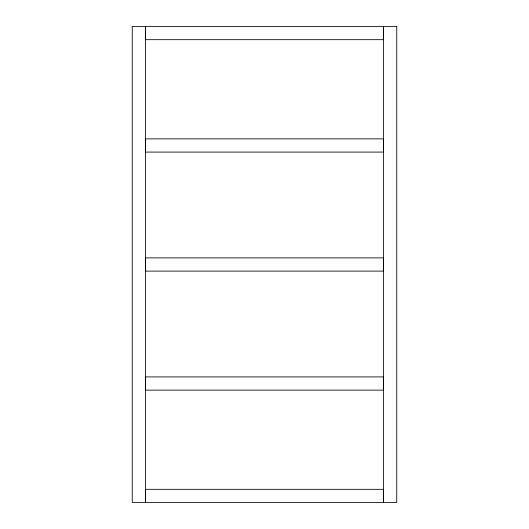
<?xml version="1.0" encoding="UTF-8"?>
<svg xmlns="http://www.w3.org/2000/svg" width="529" height="529" viewBox="0 0 529 529"><rect width="100%" height="100%" fill="white"/><g stroke="black" fill="none" stroke-linecap="round" stroke-linejoin="round"><path stroke-width="0.79" d="M383.525 39.675L145.409 39.675L145.409 26.45M383.525 138.863L145.409 138.863L145.409 152.088L383.525 152.088M383.525 271.113L145.409 271.113L145.409 257.887L383.459 257.887L383.459 271.113M383.525 390.137L145.409 390.137L145.409 376.913L383.459 376.913L383.459 390.137M383.525 489.325L145.409 489.325L145.409 502.55M383.525 26.45L383.525 502.55M383.459 26.45L383.459 39.675M383.459 138.863L383.459 152.088M383.459 489.325L383.459 502.55M145.475 26.45L145.475 502.55M396.75 26.45L132.25 26.45L132.25 502.55L396.75 502.55L396.75 26.45"/></g></svg>
